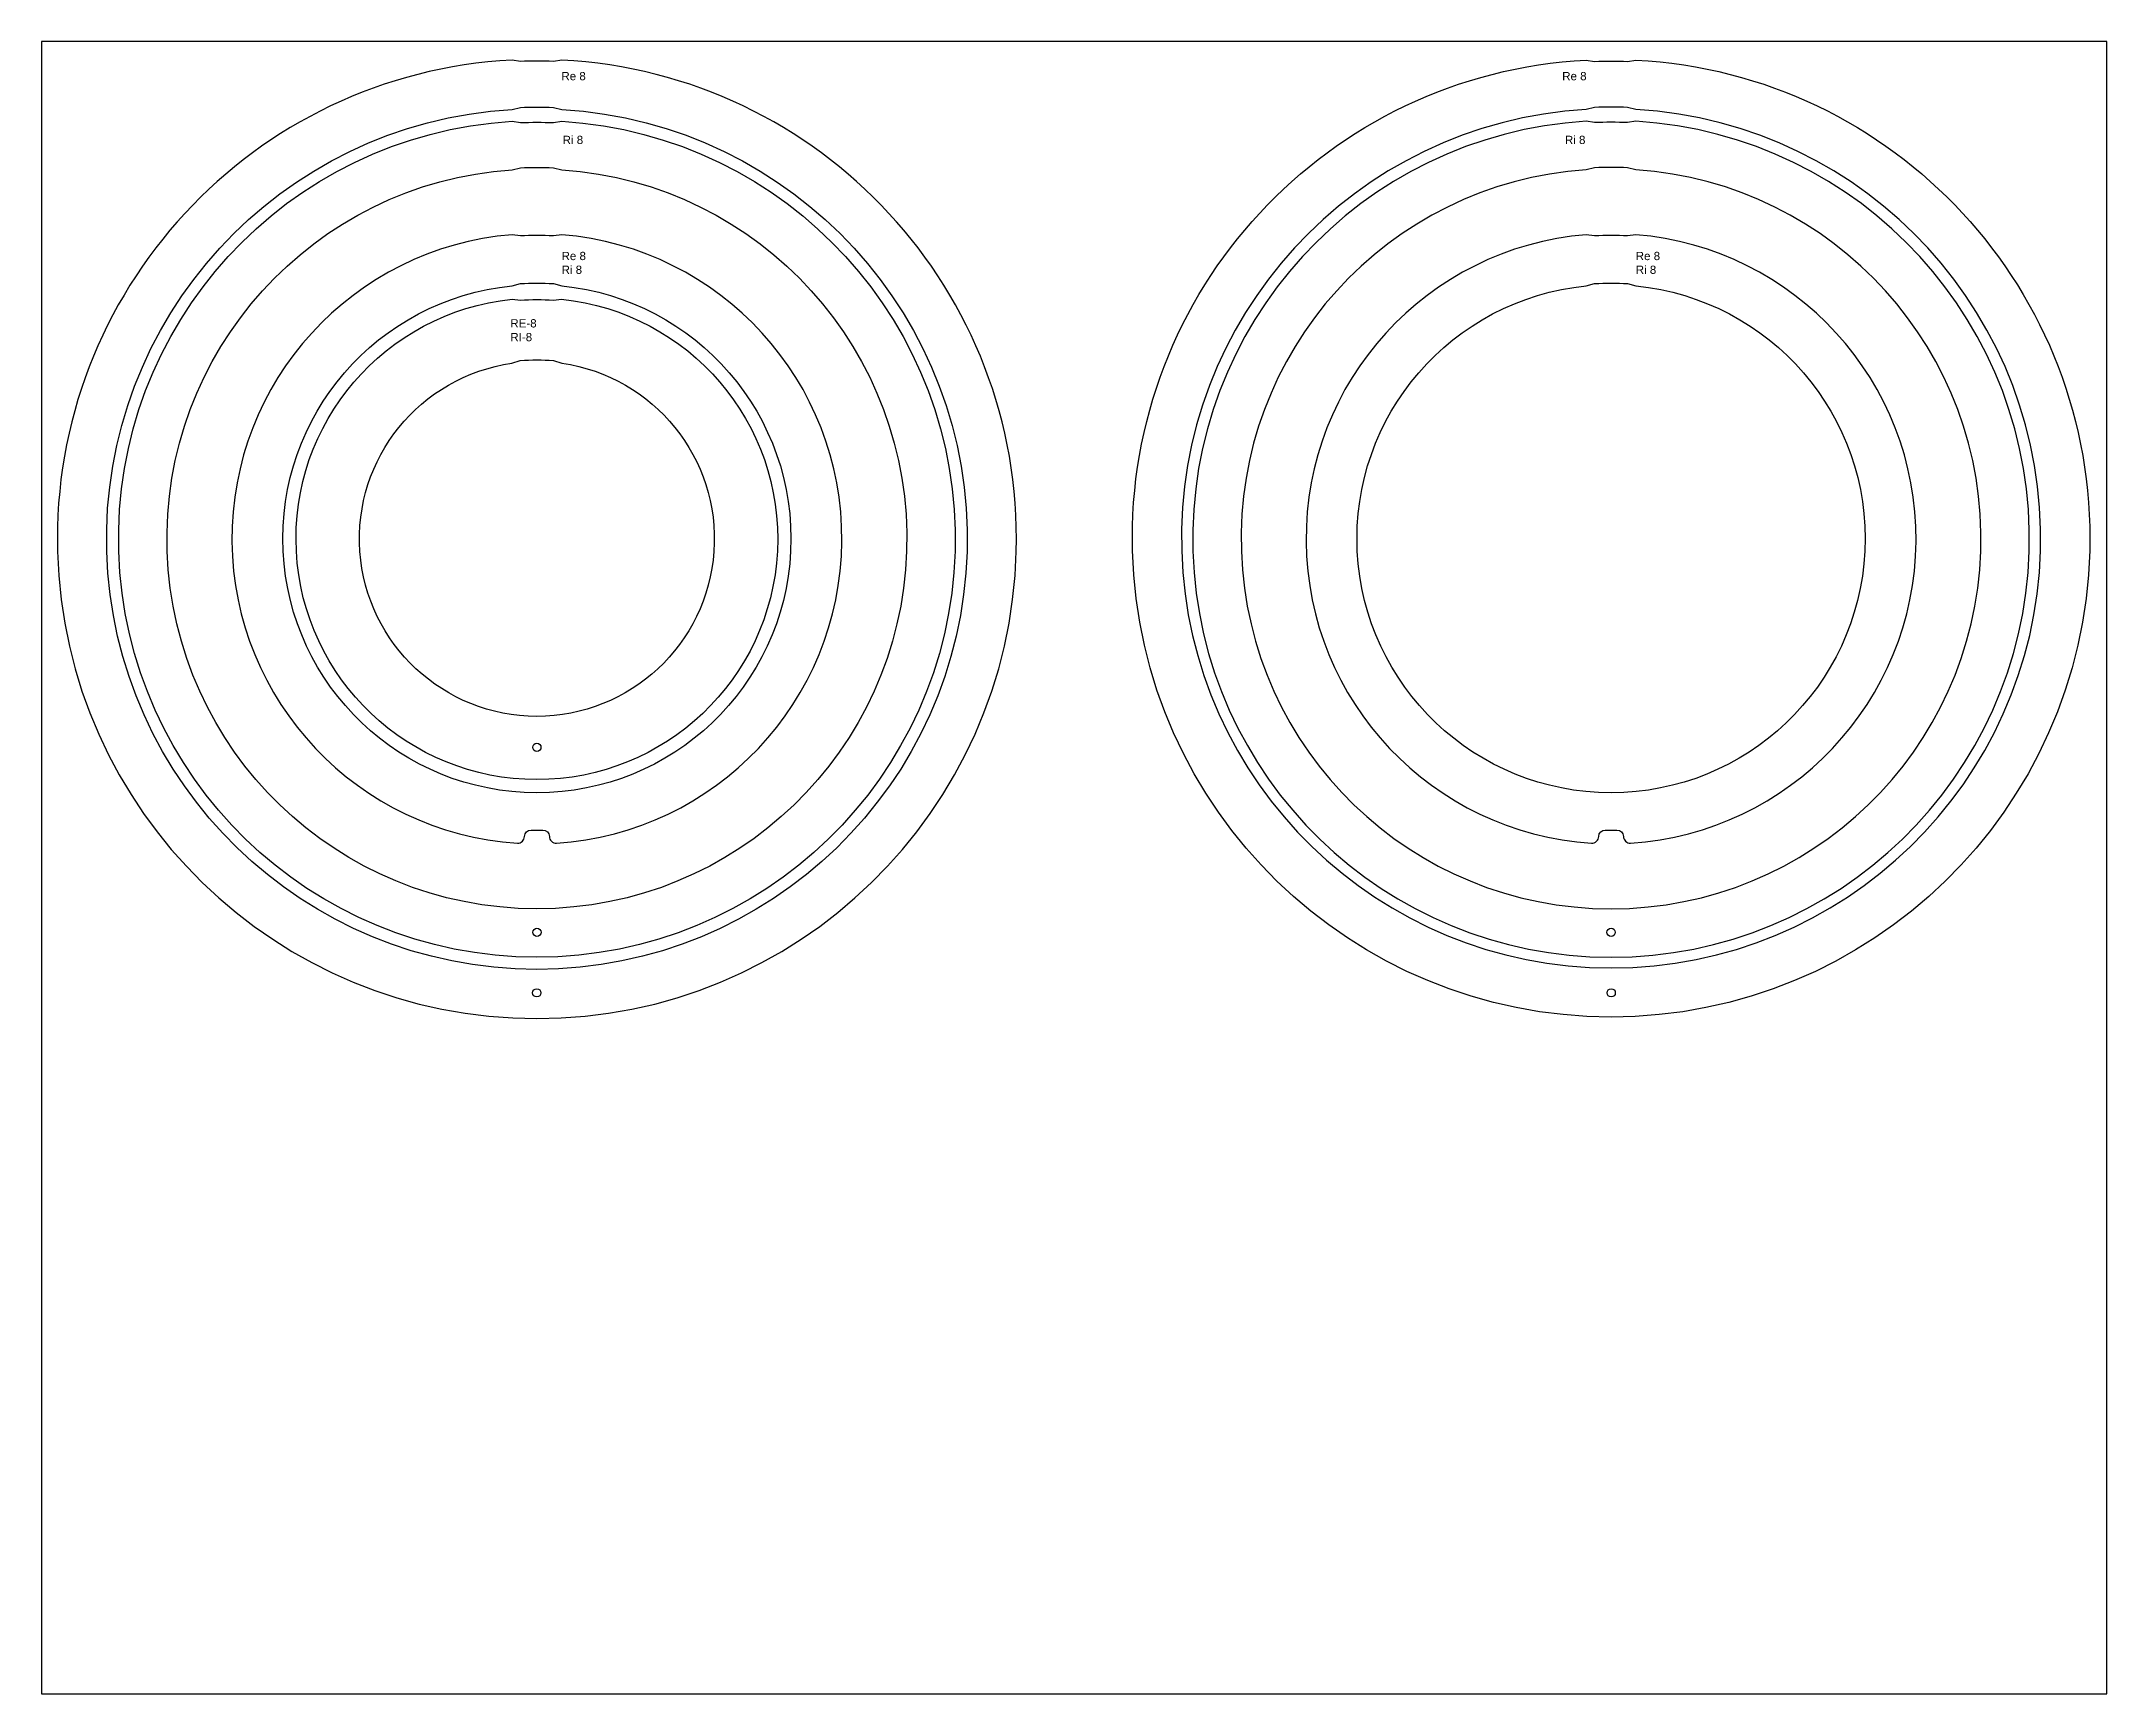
# Model space of a CAD drawing. Header units: millimetres. Extents: x 10401 to 12901, y 2710 to 4710.
import ezdxf

# ---------------------------------------------------------------- set-up
doc = ezdxf.new("R2010")
doc.units = ezdxf.units.MM
for name, color, linetype in [('13418719', 7, 'Continuous'), ('13678644', 7, 'Continuous'), ('13678645', 7, 'Continuous'), ('Des.12277150', 7, 'Continuous')]:
    doc.layers.add(name, color=color, linetype=linetype)
doc.styles.get("Standard").update_dxf_attribs({"font": 'arial.ttf'})

msp = doc.modelspace()

# ---------------------------------------------------------------- linework, layer by layer
msp.add_lwpolyline([(10401, 2710), (12901, 2710), (12901, 4710), (10401, 4710)], close=True)
at = {"layer": '13418719'}
for points in [[(11030.9, 4475.9), (11020.9, 4474.5, 0.027305), (10980.8, 4474.5), (10970.8, 4475.9, 0.929848), (10977.3, 3739.6, 0.428696), (10985.8, 3747.5, -0.40993), (10993.8, 3755.4), (11007.9, 3755.4, -0.40993), (11015.9, 3747.5, 0.428696), (11024.4, 3739.6, 0.929848)], [(12331.1, 4475.9), (12321.1, 4474.5, 0.027305), (12281.1, 4474.5), (12271, 4475.9, 0.929848), (12277.5, 3739.6, 0.428696), (12286.1, 3747.5, -0.40993), (12294.1, 3755.4), (12308.1, 3755.4, -0.40993), (12316.1, 3747.5, 0.428696), (12324.6, 3739.6, 0.929848)], [(10970.8, 4414), (10980.8, 4416.8, -0.032396), (11020.9, 4416.8), (11030.9, 4414, -20.41769)], [(12271, 4414), (12281.1, 4416.8, -0.032396), (12321.1, 4416.8), (12331.1, 4414, -20.41769)]]:
    msp.add_lwpolyline(points, format="xyb", close=True, dxfattribs=at)
at = {"layer": '13678644'}
for points in [[(10970.8, 4613.2), (10980.8, 4611.6, -0.019869), (11020.9, 4611.6), (11030.9, 4613.2, -33.6703)], [(12331.1, 4613.2), (12321.1, 4611.6, 0.019869), (12281.1, 4611.6), (12271, 4613.2, 33.6703)], [(10970.8, 4554.5), (10980.8, 4557, -0.022283), (11020.9, 4557), (11030.9, 4554.5, -29.766405)], [(12331.1, 4554.5), (12321.1, 4557, 0.022283), (12281.1, 4557), (12271, 4554.5, 29.766405)]]:
    msp.add_lwpolyline(points, format="xyb", close=True, dxfattribs=at)
for centre in [(11000.9, 3631.6), (12301.1, 3631.6)]:
    msp.add_circle(centre, 5, dxfattribs=at)
at = {"layer": '13678645'}
for points in [[(11030.9, 4687.3), (11020.9, 4685.7, 0.017321), (10980.8, 4685.7), (10970.8, 4687.3, 38.607432)], [(12271.1, 4687.3), (12281.1, 4685.7, -0.017321), (12321.1, 4685.7), (12331.1, 4687.3, -38.607432)], [(10970.8, 4627.6), (10980.8, 4630.1, -0.019164), (11020.9, 4630.1), (11030.9, 4627.6, -34.637796)], [(12331.1, 4627.6), (12321.1, 4630.1, 0.019164), (12281.1, 4630.1), (12271.1, 4627.6, 34.637796)]]:
    msp.add_lwpolyline(points, format="xyb", close=True, dxfattribs=at)
for centre in [(11000.7, 3558.3), (12301.2, 3558.3)]:
    msp.add_circle(centre, 5, dxfattribs=at)
at = {"layer": 'Des.12277150'}
for points in [[(10970.8, 4397.9), (10980.9, 4396.8, -0.034564), (11020.8, 4396.8), (11030.8, 4397.9, -19.383463)], [(10970.7, 4320.4), (10980.7, 4323.5, -0.046521), (11020.9, 4323.5), (11031, 4320.4, -14.1764)]]:
    msp.add_lwpolyline(points, format="xyb", close=True, dxfattribs=at)
msp.add_circle((11000.8, 3855.5), 5, dxfattribs=at)

# ---------------------------------------------------------------- texts
at = {"char_height": 10}
for s, width, insert, attachment_point in [('Re 8', 56.462, (11030.5, 4672.9), 1), ('Re 8', 56.462, (12271.4, 4672.9), 3), ('Ri 8', 41.288, (11032, 4595.7), 1), ('Ri 8', 41.288, (12270, 4595.7), 3), ('Re 8\\PRi 8', 55.293, (11030.7, 4455.2), 1), ('Re 8\\PRi 8', 55.293, (12330.9, 4455.2), 1), ('RE-8\\PRI-8', 66.093, (10968.7, 4373.7), 1)]:
    msp.add_mtext_dynamic_manual_height_columns(s, width=width, gutter_width=12.5, heights=[0], dxfattribs=dict(at, insert=insert, attachment_point=attachment_point))

doc.saveas('drawing.dxf')
